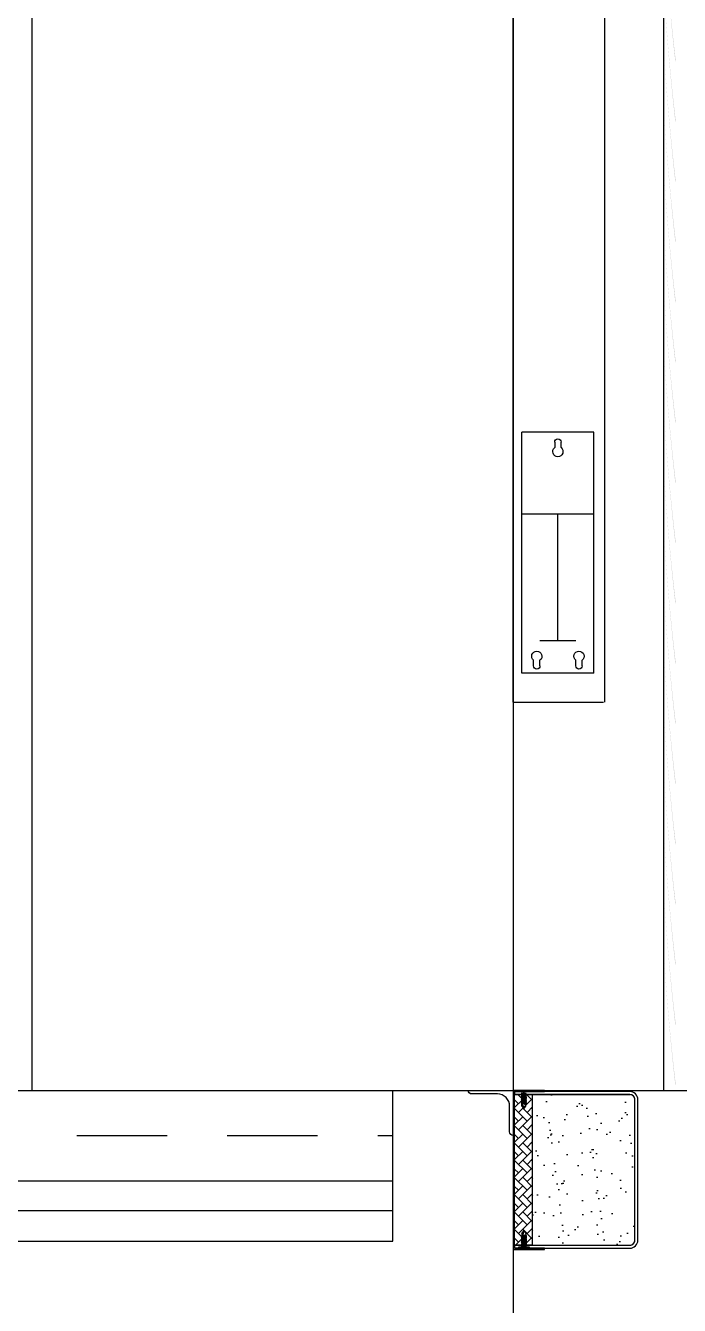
# Model space of a CAD drawing. Header units: millimetres. Extents: x 35054840 to 35483341, y -1288013 to -991013.
# Drawn here: x 35310001 to 35311087, y -1227650 to -1225525 of the extents above; entities that cross this region are included whole.
import ezdxf

# ---------------------------------------------------------------- set-up
doc = ezdxf.new("R2010")
doc.units = ezdxf.units.MM
doc.header["$LTSCALE"] = 1000
doc.header["$MEASUREMENT"] = 0
doc.linetypes.add('HID', pattern=[2.5, 1.5, -1])
doc.layers.get('0').update_dxf_attribs({"linetype": 'CONTINUOUS'})
for name, color, linetype in [('5HAT', 5, 'CONTINUOUS'), ('A-외장판넬', 8, 'CONTINUOUS'), ('BOLT', 8, 'CONTINUOUS'), ('cen', 1, 'CONTINUOUS'), ('COL', 2, 'CONTINUOUS'), ('con', 2, 'CONTINUOUS'), ('DIM', 7, 'CONTINUOUS'), ('dockseal', 50, 'CONTINUOUS'), ('INS', 9, 'BATTING'), ('SECTION$0$AA-WAXS-FRAM', 4, 'CONTINUOUS'), ('wire-meshes', 1, 'CONTINUOUS'), ('XR-단면도$0$WAXS-FRAM', 4, 'CONTINUOUS'), ('XR-단면도$0$㈜SE&C 기둥', 2, 'CONTINUOUS'), ('초평탄', 4, 'CONTINUOUS')]:
    doc.layers.add(name, color=color, linetype=linetype)
doc.linetypes.add('BATTING', pattern='A,0.0001,-0.1,[134,ltypeshp.shx,S=0.1,R=0,X=-0.1,Y=0],-0.2,[134,ltypeshp.shx,S=0.1,R=180,X=0.1,Y=0],-0.1', length=0.4001)

# ---------------------------------------------------------------- blocks, each defined once
blk = doc.blocks.new('sdfsgdfdfg')
at = {"layer": 'cen', "ltscale": 5}
blk.add_line((34536434.6, -300708.7), (34739301.6, -300708.7), dxfattribs=at)
blk = doc.blocks.new('종단면도_1~2층')
at = {"layer": 'con', "ltscale": 0.1}
blk.add_line((34890611.3, -1227293), (34890811.3, -1227293), dxfattribs=at)
blk.add_lwpolyline([(34812336.3, -1226693), (34812336.3, -1227543), (34890611.3, -1227543), (34890611.3, -1227293)], dxfattribs=at)
at = {"layer": '초평탄', "ltscale": 0.1}
blk.add_lwpolyline([(34812336.1, -1227293), (34890611.3, -1227293)], dxfattribs=at)
blk = doc.blocks.new('FASDFDSAF')
at = {"layer": '5HAT', "color": 4}
for p, q in [((5533641.2, 4897794.2), (5533641.2, 4898194.2)), ((5533641.2, 4898194.2), (5533761.2, 4898194.2)), ((5533696, 4898178), (5533696, 4898168.7)), ((5533706.5, 4898178), (5533706.5, 4898168.7)), ((5533761.2, 4897794.2), (5533761.2, 4898194.2)), ((5533661, 4897806.2), (5533661, 4897815.5)), ((5533671.5, 4897806.2), (5533671.5, 4897815.5)), ((5533731, 4897806.2), (5533731, 4897815.5)), ((5533741.5, 4897806.2), (5533741.5, 4897815.5)), ((5533641.2, 4897794.2), (5533761.2, 4897794.2))]:
    blk.add_line(p, q, dxfattribs=at)
for centre, radius, start, end in [((5533701.2, 4898178), 5.25, 90, 180.0006), ((5533701.2, 4898178), 5.25, 359.9994, 90), ((5533701.2, 4898162), 8.5, 128.1459, 269.9989), ((5533701.2, 4898162), 8.5, 270.0011, 51.8541), ((5533666.2, 4897822.2), 8.5, 90.0011, 231.8541), ((5533666.2, 4897822.2), 8.5, 308.1459, 89.9989), ((5533736.2, 4897822.2), 8.5, 90.0011, 231.8541), ((5533736.2, 4897822.2), 8.5, 308.1459, 89.9989), ((5533666.2, 4897806.2), 5.25, 179.9994, 270), ((5533666.2, 4897806.2), 5.25, 270, 0.0006), ((5533736.2, 4897806.2), 5.25, 179.9994, 270), ((5533736.2, 4897806.2), 5.25, 270, 0.0006)]:
    blk.add_arc(centre, radius, start, end, dxfattribs=at)
blk = doc.blocks.new('지상1층 OH도어 단면')
at = {"ltscale": 0.002}
h = blk.add_hatch(dxfattribs=at)
h.set_pattern_fill('AR-HBONE', color=256, scale=0.1, angle=-90, style=0)
h.set_pattern_definition([(315, (15610156.602, 22608059.123), (14.3684097937, -4e-15), [30.48, -10.16]), (45, (15610163.786, 22608051.939), (14.3684097937, -4e-15), [30.48, -10.16])])
h.paths.add_polyline_path([(2, -257), (32, -257), (32, -7), (2, -7)])
h = blk.add_hatch(dxfattribs=at)
h.set_pattern_fill('AR-SAND', color=256, angle=-90, style=0)
h.set_pattern_definition([(307.5, (-56727472.78, 52176299.146), (48.941323733, 1.600031296), [0, -38.608, 0, -43.18, 0, -41.275]), (277.5, (-56727472.78, 52176299.146), (71.682510057, -44.952328314), [0, -20.828, 0, -34.798, 0, -13.335]), (237.5, (-56727472.78, 52176330.39), (0.143718468, -79.099237024), [0, -12.7, 0, -45.72, 0, -59.69]), (227.5, (-56727472.78, 52176330.39), (22.292932326, -76.35564525), [0, -6.35, 0, -29.972, 0, -34.29])])
h.paths.add_polyline_path([(193.7, -7, -0.414214), (202, -15.3), (202, -248.6, -0.414214), (193.7, -257), (32, -257), (32, -7)])
at = {"layer": 'COL'}
for points in [[(250, 1929.8, 0.013757), (270, 1708.9), (269.2, 1708.7, -0.012852)], [(250, 1829.8, 0.013757), (270, 1608.9), (269.2, 1608.7, -0.012852)], [(250, 1729.8, 0.013757), (270, 1508.9), (269.2, 1508.7, -0.012852)], [(250, 1729.8, 0.013757), (270, 1508.9), (269.2, 1508.7, -0.012852)], [(250, 1729.8, 0.013757), (270, 1508.9), (269.2, 1508.7, -0.012852)], [(250, 1729.8, 0.013757), (270, 1508.9), (269.2, 1508.7, -0.012852)], [(250, 1729.8, 0.013757), (270, 1508.9), (269.2, 1508.7, -0.012852)], [(250, 1729.8, 0.013757), (270, 1508.9), (269.2, 1508.7, -0.012852)], [(250, 1629.8, 0.013757), (270, 1408.9), (269.2, 1408.7, -0.012852)], [(250, 1629.8, 0.013757), (270, 1408.9), (269.2, 1408.7, -0.012852)], [(250, 1629.8, 0.013757), (270, 1408.9), (269.2, 1408.7, -0.012852)], [(250, 1629.8, 0.013757), (270, 1408.9), (269.2, 1408.7, -0.012852)], [(250, 1529.8, 0.013757), (270, 1308.9), (269.2, 1308.7, -0.012852)], [(250, 1529.8, 0.013757), (270, 1308.9), (269.2, 1308.7, -0.012852)], [(250, 1429.8, 0.013757), (270, 1208.9), (269.2, 1208.7, -0.012852)], [(250, 1429.8, 0.013757), (270, 1208.9), (269.2, 1208.7, -0.012852)], [(250, 1329.8, 0.013757), (270, 1108.9), (269.2, 1108.7, -0.012852)], [(250, 1329.8, 0.013757), (270, 1108.9), (269.2, 1108.7, -0.012852)], [(250, 1229.8, 0.013757), (270, 1008.9), (269.2, 1008.7, -0.012852)], [(250, 1229.8, 0.013757), (270, 1008.9), (269.2, 1008.7, -0.012852)], [(250, 1129.8, 0.013757), (270, 908.9), (269.2, 908.7, -0.012852)], [(250, 1129.8, 0.013757), (270, 908.9), (269.2, 908.7, -0.012852)], [(250, 1029.8, 0.013757), (270, 808.9), (269.2, 808.7, -0.012852)], [(250, 929.8, 0.013757), (270, 708.9), (269.2, 708.7, -0.012852)], [(250, 829.8, 0.013757), (270, 608.9), (269.2, 608.7, -0.012852)], [(250, 729.8, 0.013757), (270, 508.9), (269.2, 508.7, -0.012852)], [(250, 629.8, 0.013757), (270, 408.9), (269.2, 408.7, -0.012852)], [(250, 529.8, 0.013757), (270, 308.9), (269.2, 308.7, -0.012852)], [(250, 429.8, 0.013757), (270, 208.9), (269.2, 208.7, -0.012852)], [(250, 329.8, 0.013757), (270, 108.9), (269.2, 108.7, -0.012852)], [(250, 229.8, 0.013757), (270, 8.9), (269.2, 8.7, -0.012852)]]:
    blk.add_hatch(color=256, dxfattribs=at).paths.add_polyline_path(points)
at = {"ltscale": 0.002}
blk.add_line((250, 0), (250, 3230), dxfattribs=at)
blk.add_line((0, 0), (250, 0))
at = {"color": 0, "ltscale": 0.002}
for p, q in [((2, -2), (2, -7)), ((2, -2), (2, -7)), ((2, -2), (2, -7)), ((2, -257), (2, -262))]:
    blk.add_line(p, q, dxfattribs=at)
at = {"ltscale": 0.002}
blk.add_lwpolyline([(52, -2), (52, 0), (0, 0), (0, -264), (52, -264), (52, -262), (2, -262), (2, -2)], close=True, dxfattribs=at)
at = {"color": 2}
blk.add_lwpolyline([(32, -257), (2, -257), (2, -7), (32, -7)], dxfattribs=at)
at = {"layer": '5HAT', "color": 6}
for p, q in [((152, 644.8), (152, 3382)), ((0, 644.8), (0, 3230)), ((0, 644.8), (150, 644.8))]:
    blk.add_line(p, q, dxfattribs=at)
at = {"layer": '5HAT', "color": 0}
for p, q in [((134.1, 956.9), (14.1, 956.9)), ((74.1, 746.9), (74.1, 956.9)), ((44.4, 746.9), (103.9, 746.9))]:
    blk.add_line(p, q, dxfattribs=at)
at = {"layer": 'A-외장판넬', "ltscale": 50}
blk.add_line((-800, 3000), (-800, 0), dxfattribs=at)
at = {"layer": 'BOLT', "color": 10}
for p, q in [((21.8, -8), (13.5, -4.6)), ((21.8, -8), (13.5, -4.6)), ((21.8, -9.8), (13.5, -6.4)), ((21.8, -9.8), (13.5, -6.4)), ((21.8, -11.7), (13.5, -8.2)), ((21.8, -11.7), (13.5, -8.2)), ((21.8, -13.5), (13.5, -10.1)), ((21.8, -13.5), (13.5, -10.1)), ((21.8, -15.3), (13.5, -11.9)), ((21.8, -15.3), (13.5, -11.9)), ((21.8, -17.2), (13.5, -13.7)), ((21.8, -17.2), (13.5, -13.7)), ((21.8, -19), (13.5, -15.6)), ((21.8, -19), (13.5, -15.6)), ((21.8, -20.8), (13.5, -17.4)), ((21.8, -20.8), (13.5, -17.4)), ((21.8, -22.7), (13.5, -19.2)), ((21.8, -22.7), (13.5, -19.2)), ((16.6, -22.3), (13.5, -21.1)), ((16.6, -22.3), (13.5, -21.1)), ((21.8, -6.2), (15.9, -3.8)), ((21.8, -241.3), (13.5, -244.7)), ((21.8, -241.3), (13.5, -244.7)), ((16.6, -241.6), (13.5, -242.9)), ((16.6, -241.6), (13.5, -242.9)), ((21.8, -243.1), (13.5, -246.5)), ((21.8, -243.1), (13.5, -246.5)), ((21.8, -244.9), (13.5, -248.4)), ((21.8, -244.9), (13.5, -248.4)), ((21.8, -246.8), (13.5, -250.2)), ((21.8, -246.8), (13.5, -250.2)), ((21.8, -248.6), (13.5, -252)), ((21.8, -248.6), (13.5, -252)), ((21.8, -250.4), (13.5, -253.9)), ((21.8, -250.4), (13.5, -253.9)), ((21.8, -252.3), (13.5, -255.7)), ((21.8, -252.3), (13.5, -255.7)), ((21.8, -254.1), (13.5, -257.5)), ((21.8, -254.1), (13.5, -257.5)), ((21.8, -255.9), (13.5, -259.3)), ((21.8, -255.9), (13.5, -259.3)), ((21.8, -257.8), (15.9, -260.2))]:
    blk.add_line(p, q, dxfattribs=at)
at = {"layer": 'BOLT'}
for p, q in [((14.5, -6.4), (14.5, -5.4)), ((14.5, -8.2), (14.5, -7.2)), ((14.5, -10.1), (14.5, -9.1)), ((14.5, -11.9), (14.5, -10.9)), ((14.5, -13.7), (14.5, -12.7)), ((14.5, -15.6), (14.5, -14.5)), ((14.5, -17.4), (14.5, -16.4)), ((14.5, -19.2), (14.5, -18.2)), ((14.5, -21.1), (14.5, -20)), ((20.8, -5.4), (20.8, -3.8)), ((20.8, -7.2), (20.8, -6.2)), ((20.8, -9), (20.8, -8)), ((20.8, -10.9), (20.8, -9.8)), ((20.8, -12.7), (20.8, -11.7)), ((20.8, -14.5), (20.8, -13.5)), ((20.8, -16.4), (20.8, -15.3)), ((20.8, -18.2), (20.8, -17.2)), ((20.8, -20), (20.8, -19)), ((20.8, -21.9), (20.8, -20.8)), ((14.5, -26.1), (14.5, -21.9)), ((20.8, -26.1), (20.8, -22.7)), ((14.5, -237.8), (14.5, -242)), ((14.5, -242.9), (14.5, -243.9)), ((14.5, -244.7), (14.5, -245.7)), ((14.5, -246.5), (14.5, -247.5)), ((14.5, -248.4), (14.5, -249.4)), ((14.5, -250.2), (14.5, -251.2)), ((14.5, -252), (14.5, -253)), ((14.5, -253.9), (14.5, -254.9)), ((20.8, -237.8), (20.8, -241.3)), ((20.8, -242.1), (20.8, -243.1)), ((20.8, -243.9), (20.8, -244.9)), ((20.8, -245.7), (20.8, -246.8)), ((20.8, -247.6), (20.8, -248.6)), ((20.8, -249.4), (20.8, -250.4)), ((20.8, -251.2), (20.8, -252.3)), ((20.8, -253.1), (20.8, -254.1)), ((20.8, -254.9), (20.8, -255.9)), ((22.9, -264), (12.4, -264)), ((14.5, -255.7), (14.5, -256.7)), ((14.5, -257.5), (14.5, -258.5)), ((14.5, -259.3), (14.5, -260.2)), ((20.8, -256.7), (20.8, -257.8)), ((20.8, -258.6), (20.8, -260.2))]:
    blk.add_line(p, q, dxfattribs=at)
for points in [[(13.5, -4.6), (14.5, -5.4), (20.8, -8), (21.8, -8), (20.8, -7.2), (14.5, -4.6)], [(13.5, -6.4), (14.5, -7.2), (20.8, -9.8), (21.8, -9.8), (20.8, -9), (14.5, -6.4)], [(13.5, -8.2), (14.5, -9.1), (20.8, -11.7), (21.8, -11.7), (20.8, -10.9), (14.5, -8.2)], [(13.5, -10.1), (14.5, -10.9), (20.8, -13.5), (21.8, -13.5), (20.8, -12.7), (14.5, -10.1)], [(13.5, -11.9), (14.5, -12.7), (20.8, -15.3), (21.8, -15.3), (20.8, -14.5), (14.5, -11.9)], [(13.5, -13.7), (14.5, -14.5), (20.8, -17.2), (21.8, -17.2), (20.8, -16.4), (14.5, -13.7)], [(13.5, -15.6), (14.5, -16.4), (20.8, -19), (21.8, -19), (20.8, -18.2), (14.5, -15.6)], [(13.5, -17.4), (14.5, -18.2), (20.8, -20.8), (21.8, -20.8), (20.8, -20), (14.5, -17.4)], [(13.5, -19.2), (14.5, -20), (20.8, -22.7), (21.8, -22.7), (20.8, -21.9), (14.5, -19.2)], [(13.5, -21.1), (14.5, -21.9), (15.6, -22.3), (16.6, -22.3), (15.6, -21.5), (14.5, -21.1)], [(13.5, -244.7), (14.5, -243.9), (20.8, -241.3), (21.8, -241.3), (20.8, -242.1), (14.5, -244.7)], [(13.5, -242.9), (14.5, -242), (15.6, -241.6), (16.6, -241.6), (15.6, -242.4), (14.5, -242.9)], [(13.5, -246.5), (14.5, -245.7), (20.8, -243.1), (21.8, -243.1), (20.8, -243.9), (14.5, -246.5)], [(13.5, -248.4), (14.5, -247.5), (20.8, -244.9), (21.8, -244.9), (20.8, -245.7), (14.5, -248.4)], [(13.5, -250.2), (14.5, -249.4), (20.8, -246.8), (21.8, -246.8), (20.8, -247.6), (14.5, -250.2)], [(13.5, -252), (14.5, -251.2), (20.8, -248.6), (21.8, -248.6), (20.8, -249.4), (14.5, -252)], [(13.5, -253.9), (14.5, -253), (20.8, -250.4), (21.8, -250.4), (20.8, -251.2), (14.5, -253.9)], [(13.5, -255.7), (14.5, -254.9), (20.8, -252.3), (21.8, -252.3), (20.8, -253.1), (14.5, -255.7)], [(13.5, -257.5), (14.5, -256.7), (20.8, -254.1), (21.8, -254.1), (20.8, -254.9), (14.5, -257.5)], [(8.7, -261), (26.7, -261), (26.7, -260.2), (8.7, -260.2)], [(13.4, -264), (22, -264), (26.7, -261), (8.7, -261)], [(13.5, -259.3), (14.5, -258.5), (20.8, -255.9), (21.8, -255.9), (20.8, -256.7), (14.5, -259.3)]]:
    blk.add_lwpolyline(points, close=True, dxfattribs=at)
for points in [[(14.5, -6), (13.5, -6.4), (14.5, -5.6)], [(14.5, -7.8), (13.5, -8.2), (14.5, -7.4)], [(14.5, -9.7), (13.5, -10.1), (14.5, -9.3)], [(14.5, -11.5), (13.5, -11.9), (14.5, -11.1)], [(14.5, -13.3), (13.5, -13.7), (14.5, -12.9)], [(14.5, -15.2), (13.5, -15.6), (14.5, -14.8)], [(14.5, -17), (13.5, -17.4), (14.5, -16.6)], [(14.5, -18.8), (13.5, -19.2), (14.5, -18.4)], [(14.5, -20.7), (13.5, -21.1), (14.5, -20.3)], [(15.1, -3.8), (20.8, -6.2), (21.8, -6.2), (20.8, -5.4), (17, -3.8)], [(20.8, -6.6), (21.8, -6.2), (20.8, -7)], [(20.8, -8.4), (21.8, -8), (20.8, -8.8)], [(20.8, -8.4), (21.8, -8), (20.8, -8.8)], [(20.8, -10.2), (21.8, -9.8), (20.8, -10.6)], [(20.8, -10.2), (21.8, -9.8), (20.8, -10.6)], [(20.8, -12.1), (21.8, -11.7), (20.8, -12.5)], [(20.8, -12.1), (21.8, -11.7), (20.8, -12.5)], [(20.8, -13.9), (21.8, -13.5), (20.8, -14.3)], [(20.8, -13.9), (21.8, -13.5), (20.8, -14.3)], [(20.8, -15.7), (21.8, -15.3), (20.8, -16.1)], [(20.8, -15.7), (21.8, -15.3), (20.8, -16.1)], [(20.8, -17.6), (21.8, -17.2), (20.8, -18)], [(20.8, -17.6), (21.8, -17.2), (20.8, -18)], [(20.8, -19.4), (21.8, -19), (20.8, -19.8)], [(20.8, -19.4), (21.8, -19), (20.8, -19.8)], [(20.8, -21.2), (21.8, -20.8), (20.8, -21.6)], [(20.8, -21.2), (21.8, -20.8), (20.8, -21.6)], [(20.8, -24.1), (16.6, -22.3), (14.5, -23.5), (17, -26), (17.7, -30.9)], [(14.5, -26.1), (17.7, -30.9), (20.8, -26.1)], [(20.8, -23.1), (21.8, -22.7), (20.8, -23.5)], [(20.8, -23.1), (21.8, -22.7), (20.8, -23.5)], [(20.8, -239.8), (16.6, -241.6), (14.5, -240.5), (17, -238), (17.7, -233)], [(14.5, -237.8), (17.7, -233), (20.8, -237.8)], [(14.5, -243.3), (13.5, -242.9), (14.5, -243.7)], [(14.5, -245.1), (13.5, -244.7), (14.5, -245.5)], [(14.5, -246.9), (13.5, -246.5), (14.5, -247.3)], [(14.5, -248.8), (13.5, -248.4), (14.5, -249.2)], [(14.5, -250.6), (13.5, -250.2), (14.5, -251)], [(14.5, -252.4), (13.5, -252), (14.5, -252.8)], [(14.5, -254.3), (13.5, -253.9), (14.5, -254.7)], [(20.8, -240.9), (21.8, -241.3), (20.8, -240.5)], [(20.8, -240.9), (21.8, -241.3), (20.8, -240.5)], [(20.8, -242.7), (21.8, -243.1), (20.8, -242.3)], [(20.8, -242.7), (21.8, -243.1), (20.8, -242.3)], [(20.8, -244.5), (21.8, -244.9), (20.8, -244.1)], [(20.8, -244.5), (21.8, -244.9), (20.8, -244.1)], [(20.8, -246.4), (21.8, -246.8), (20.8, -246)], [(20.8, -246.4), (21.8, -246.8), (20.8, -246)], [(20.8, -248.2), (21.8, -248.6), (20.8, -247.8)], [(20.8, -248.2), (21.8, -248.6), (20.8, -247.8)], [(20.8, -250), (21.8, -250.4), (20.8, -249.6)], [(20.8, -250), (21.8, -250.4), (20.8, -249.6)], [(20.8, -251.9), (21.8, -252.3), (20.8, -251.5)], [(20.8, -251.9), (21.8, -252.3), (20.8, -251.5)], [(20.8, -253.7), (21.8, -254.1), (20.8, -253.3)], [(20.8, -253.7), (21.8, -254.1), (20.8, -253.3)], [(14.5, -256.1), (13.5, -255.7), (14.5, -256.5)], [(14.5, -257.9), (13.5, -257.5), (14.5, -258.3)], [(14.5, -259.8), (13.5, -259.3), (14.5, -260.2)], [(15.1, -260.2), (20.8, -257.8), (21.8, -257.8), (20.8, -258.6), (17, -260.2)], [(20.8, -255.5), (21.8, -255.9), (20.8, -255.1)], [(20.8, -255.5), (21.8, -255.9), (20.8, -255.1)], [(20.8, -257.4), (21.8, -257.8), (20.8, -257)]]:
    blk.add_lwpolyline(points, dxfattribs=at)
at = {"layer": 'DIM', "lineweight": 0, "ltscale": 0.5}
blk.add_line((0, 0), (0, 3230), dxfattribs=at)
at = {"layer": 'dockseal'}
for p, q in [((2, -7), (193.7, -7)), ((32, -257), (32, -7)), ((202, -248.6), (202, -15.3)), ((2, -257), (193.7, -257))]:
    blk.add_line(p, q, dxfattribs=at)
at = {"layer": 'dockseal', "color": 0}
for points in [[(2, -262), (193.7, -262, 0.414214), (207, -248.6), (207, -15.3, 0.414214), (193.7, -2), (2, -2)], [(2, -257), (193.7, -257, 0.414214), (202, -248.6), (202, -15.3, 0.414214), (193.7, -7), (2, -7)]]:
    blk.add_lwpolyline(points, format="xyb", dxfattribs=at)
at = {"layer": 'dockseal'}
for centre, start, end in [((193.7, -15.3), 0, 90), ((193.7, -248.6), 270, 0)]:
    blk.add_arc(centre, 8.33, start, end, dxfattribs=at)
at = {"layer": 'SECTION$0$AA-WAXS-FRAM'}
blk.add_lwpolyline([(-75, 0), (0, 0), (0, -75), (0, -75, -0.414214), (-6, -69), (-6, -26, 0.414214), (-26, -6), (-69, -6, -0.414214), (-75, 0)], format="xyb", close=True, dxfattribs=at)
blk.add_lwpolyline([(-75, 0), (0, 0), (0, -75), (0, -75, -0.414214), (-6, -69), (-6, -26, 0.414214), (-26, -6), (-69, -6, -0.414214), (-75, 0)], format="xyb", close=True, dxfattribs=at)
at = {"layer": 'XR-단면도$0$WAXS-FRAM'}
blk.add_line((-75, 0), (0, 0), dxfattribs=at)
blk.add_line((-75, 0), (0, 0), dxfattribs=at)
at = {"layer": 'XR-단면도$0$㈜SE&C 기둥', "color": 8, "ltscale": 0.5}
blk.add_line((0, 3000), (0, 0), dxfattribs=at)
at = {"layer": '5HAT', "color": 0, "xscale": -1}
blk.add_blockref('FASDFDSAF', (5533775.3, -4897101.4), dxfattribs=at)

msp = doc.modelspace()

# ---------------------------------------------------------------- linework, layer by layer
at = {"layer": 'con', "ltscale": 0.1, "elevation": 2}
msp.add_lwpolyline([(35310811.3, -1227292.9), (35310811.3, -1228543)], dxfattribs=at)
at = {"layer": 'INS', "ltscale": 0.12, "elevation": 1}
msp.add_lwpolyline([(35310611.3, -1227493), (35232336.3, -1227493)], dxfattribs=at)
at = {"layer": 'wire-meshes', "linetype": 'HID', "ltscale": 0.1}
msp.add_line((35232336.3, -1227368, 1), (35310611.3, -1227368, 2), dxfattribs=at)
at = {"layer": '초평탄', "ltscale": 0.1, "elevation": 1}
msp.add_lwpolyline([(35232336.3, -1227443), (35310611.3, -1227443)], dxfattribs=at)

# ---------------------------------------------------------------- block references
for name, p in [('sdfsgdfdfg', (642087, -926584.2, 1)), ('지상1층 OH도어 단면', (35310811.3, -1227292.9, 2)), ('종단면도_1~2층', (420000, 0, 1))]:
    msp.add_blockref(name, p)

doc.saveas('drawing.dxf')
